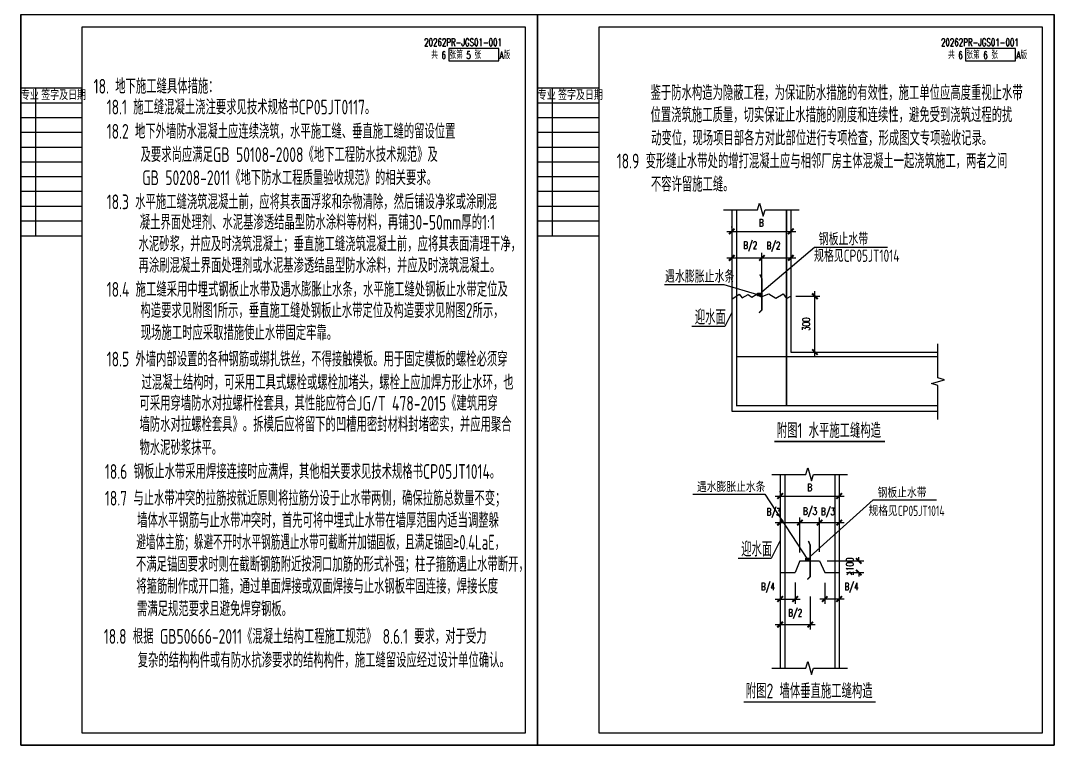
# Model space of a CAD drawing. Extents: x 214073 to 274589, y -287361 to -130190.
# Drawn here: x 218049 to 239049, y -174811 to -160086 of the extents above; entities that cross this region are included whole.
import ezdxf

# ---------------------------------------------------------------- set-up
doc = ezdxf.new("R2010")
doc.units = 0
doc.header["$LTSCALE"] = 500
doc.header["$MEASUREMENT"] = 0
doc.linetypes.add('DASHED', pattern=[19.05, 12.7, -6.35])
doc.layers.get('0').update_dxf_attribs({"linetype": 'CONTINUOUS'})
doc.layers.get('Defpoints').update_dxf_attribs({"linetype": 'CONTINUOUS'})
doc.layers.add('_TSZ_PLOT_MARK', color=1, linetype='CONTINUOUS', plot=False)
for name, color, linetype in [('DIM', 3, 'CONTINUOUS'), ('TK', 7, 'CONTINUOUS'), ('梁－虚', 4, 'DASHED'), ('说明和附注', 150, 'CONTINUOUS')]:
    doc.layers.add(name, color=color, linetype=linetype)
doc.styles.add('HZ', font='romans.shx', dxfattribs={"width": 0.7, "bigfont": 'hz.shx'})
doc.styles.add('romans', font='romans.shx', dxfattribs={"width": 0.7, "bigfont": 'hz.shx'})
doc.styles.add('TSSD_Dimension', font='Tssdeng.shx', dxfattribs={"width": 0.7, "bigfont": 'tssdchn.shx'})
doc.styles.add('TSSD_Rein', font='Tssdeng.shx', dxfattribs={"width": 0.7, "bigfont": 'hztxt.shx'})
doc.dimstyles.new('TSSD_100_100', dxfattribs={"dimtxt": 150, "dimasz": 80, "dimexe": 100, "dimexo": 100, "dimgap": 100, "dimtad": 1, "dimdec": 0, "dimlfac": 0.1, "dimtxsty": 'HZ', "dimblk1": 'ARCHTICK', "dimblk2": 'ARCHTICK', "dimsah": 1, "dimcen": 100, "dimdle": 100, "dimclrd": 3, "dimclre": 3, "dimclrt": 3, "dimazin": 3, "dimtfac": 1, "dimtdec": 0, "dimtix": 1, "dimtmove": 2, "dimatfit": 3, "dimldrblk": 'ARCHTICK', "dimfxl": 100, "dimarcsym": 0})

# ---------------------------------------------------------------- blocks, each defined once
blk = doc.blocks.new('_ArchTick')
at = {"color": 0, "const_width": 0.5}
blk.add_lwpolyline([(-0.71, -0.71), (0.71, 0.71)], dxfattribs=at)
blk = doc.blocks.new('*D2733')
at = {"layer": 'Defpoints', "color": 0, "transparency": 16777216}
for p in [(233696, -164902), (233696, -164906), (233107, -165596)]:
    blk.add_point(p, dxfattribs=at)
at = {"layer": '说明和附注', "color": 3, "lineweight": -2, "transparency": 16777216}
for p, q in [((233107, -165496), (233107, -164806)), ((233007, -164906), (233796, -164906)), ((233696, -165002), (233696, -165006))]:
    blk.add_line(p, q, dxfattribs=at)
at = {"layer": '说明和附注', "color": 3, "lineweight": -2, "transparency": 16777216, "xscale": 80, "yscale": 80, "zscale": 80, "rotation": 180}
blk.add_blockref('_ArchTick', (233107, -164906), dxfattribs=at)
at = {"layer": '说明和附注', "color": 3, "lineweight": -2, "transparency": 16777216, "xscale": 80, "yscale": 80, "zscale": 80}
blk.add_blockref('_ArchTick', (233696, -164906), dxfattribs=at)
at = {"layer": '说明和附注', "color": 3, "transparency": 16777216, "insert": (233343, -164681), "char_height": 150, "attachment_point": 5, "style": 'HZ'}
blk.add_mtext('\\A1;B/2', dxfattribs=at)
blk = doc.blocks.new('*D2722')
at = {"layer": 'Defpoints', "color": 0, "transparency": 16777216}
for p in [(232496, -164761), (233107, -164906), (233107, -165596)]:
    blk.add_point(p, dxfattribs=at)
at = {"layer": '说明和附注', "color": 3, "lineweight": -2, "transparency": 16777216}
for p, q in [((233107, -165496), (233107, -164806)), ((232396, -164906), (233207, -164906)), ((232496, -164861), (232496, -165006))]:
    blk.add_line(p, q, dxfattribs=at)
at = {"layer": '说明和附注', "color": 3, "lineweight": -2, "transparency": 16777216, "xscale": 80, "yscale": 80, "zscale": 80, "rotation": 180}
blk.add_blockref('_ArchTick', (232496, -164906), dxfattribs=at)
at = {"layer": '说明和附注', "color": 3, "lineweight": -2, "transparency": 16777216, "xscale": 80, "yscale": 80, "zscale": 80}
blk.add_blockref('_ArchTick', (233107, -164906), dxfattribs=at)
at = {"layer": '说明和附注', "color": 3, "transparency": 16777216, "insert": (232871, -164674), "char_height": 150, "attachment_point": 5, "style": 'HZ'}
blk.add_mtext('\\A1;B/2', dxfattribs=at)
blk = doc.blocks.new('*D2723')
at = {"layer": 'Defpoints', "color": 0, "transparency": 16777216}
for p in [(232496, -164387), (233696, -164332), (233696, -164367)]:
    blk.add_point(p, dxfattribs=at)
at = {"layer": '说明和附注', "color": 3, "lineweight": -2, "transparency": 16777216}
for p, q in [((232396, -164367), (233796, -164367)), ((232496, -164287), (232496, -164267)), ((233696, -164432), (233696, -164467))]:
    blk.add_line(p, q, dxfattribs=at)
at = {"layer": '说明和附注', "color": 3, "lineweight": -2, "transparency": 16777216, "xscale": 80, "yscale": 80, "zscale": 80, "rotation": 180}
blk.add_blockref('_ArchTick', (232496, -164367), dxfattribs=at)
at = {"layer": '说明和附注', "color": 3, "lineweight": -2, "transparency": 16777216, "xscale": 80, "yscale": 80, "zscale": 80}
blk.add_blockref('_ArchTick', (233696, -164367), dxfattribs=at)
at = {"layer": '说明和附注', "color": 3, "transparency": 16777216, "insert": (233096, -164192), "char_height": 150, "attachment_point": 5, "style": 'HZ'}
blk.add_mtext('\\A1;B', dxfattribs=at)
blk = doc.blocks.new('*D2724')
at = {"layer": 'Defpoints', "color": 0, "transparency": 16777216}
for p in [(233696, -165684), (234185, -165684), (233696, -166821)]:
    blk.add_point(p, dxfattribs=at)
at = {"layer": '说明和附注', "color": 3, "lineweight": -2, "transparency": 16777216}
for p, q in [((233796, -165684), (234285, -165684)), ((234185, -166921), (234185, -165584)), ((233796, -166821), (234285, -166821))]:
    blk.add_line(p, q, dxfattribs=at)
at = {"layer": '说明和附注', "color": 3, "lineweight": -2, "transparency": 16777216, "xscale": 80, "yscale": 80, "zscale": 80}
for p, rotation in [((234185, -165684), 90), ((234185, -166821), 270)]:
    blk.add_blockref('_ArchTick', p, dxfattribs=dict(at, rotation=rotation))
at = {"layer": '说明和附注', "color": 3, "transparency": 16777216, "insert": (234010, -166252), "char_height": 150, "attachment_point": 5, "rotation": 90, "style": 'HZ'}
blk.add_mtext('\\A1;300', dxfattribs=at)
blk = doc.blocks.new('*D2725')
at = {"layer": 'Defpoints', "color": 0, "transparency": 16777216}
for p in [(233479, -169765), (234679, -169710), (234679, -169745)]:
    blk.add_point(p, dxfattribs=at)
at = {"layer": '说明和附注', "color": 3, "lineweight": -2, "transparency": 16777216}
for p, q in [((233479, -169665), (233479, -169645)), ((233379, -169745), (234779, -169745)), ((234679, -169810), (234679, -169845))]:
    blk.add_line(p, q, dxfattribs=at)
at = {"layer": '说明和附注', "color": 3, "lineweight": -2, "transparency": 16777216, "xscale": 80, "yscale": 80, "zscale": 80, "rotation": 180}
blk.add_blockref('_ArchTick', (233479, -169745), dxfattribs=at)
at = {"layer": '说明和附注', "color": 3, "lineweight": -2, "transparency": 16777216, "xscale": 80, "yscale": 80, "zscale": 80}
blk.add_blockref('_ArchTick', (234679, -169745), dxfattribs=at)
at = {"layer": '说明和附注', "color": 3, "transparency": 16777216, "insert": (234079, -169570), "char_height": 150, "attachment_point": 5, "style": 'HZ'}
blk.add_mtext('\\A1;B', dxfattribs=at)
blk = doc.blocks.new('*D2726')
at = {"layer": 'Defpoints', "color": 0, "transparency": 16777216}
for p in [(233479, -170138), (233879, -170284), (233879, -170995)]:
    blk.add_point(p, dxfattribs=at)
at = {"layer": '说明和附注', "color": 3, "lineweight": -2, "transparency": 16777216}
for p, q in [((233379, -170284), (233979, -170284)), ((233479, -170238), (233479, -170384)), ((233879, -170895), (233879, -170184))]:
    blk.add_line(p, q, dxfattribs=at)
at = {"layer": '说明和附注', "color": 3, "lineweight": -2, "transparency": 16777216, "xscale": 80, "yscale": 80, "zscale": 80, "rotation": 180}
blk.add_blockref('_ArchTick', (233479, -170284), dxfattribs=at)
at = {"layer": '说明和附注', "color": 3, "lineweight": -2, "transparency": 16777216, "xscale": 80, "yscale": 80, "zscale": 80}
blk.add_blockref('_ArchTick', (233879, -170284), dxfattribs=at)
at = {"layer": '说明和附注', "color": 3, "transparency": 16777216, "insert": (233346, -170090), "char_height": 150, "attachment_point": 5, "style": 'HZ'}
blk.add_mtext('\\A1;B/3', dxfattribs=at)
blk = doc.blocks.new('*D2727')
at = {"layer": 'Defpoints', "color": 0, "transparency": 16777216}
for p in [(234679, -170280), (234679, -170284), (234279, -170979)]:
    blk.add_point(p, dxfattribs=at)
at = {"layer": '说明和附注', "color": 3, "lineweight": -2, "transparency": 16777216}
for p, q in [((234179, -170284), (234779, -170284)), ((234279, -170879), (234279, -170184)), ((234679, -170380), (234679, -170384))]:
    blk.add_line(p, q, dxfattribs=at)
at = {"layer": '说明和附注', "color": 3, "lineweight": -2, "transparency": 16777216, "xscale": 80, "yscale": 80, "zscale": 80, "rotation": 180}
blk.add_blockref('_ArchTick', (234279, -170284), dxfattribs=at)
at = {"layer": '说明和附注', "color": 3, "lineweight": -2, "transparency": 16777216, "xscale": 80, "yscale": 80, "zscale": 80}
blk.add_blockref('_ArchTick', (234679, -170284), dxfattribs=at)
at = {"layer": '说明和附注', "color": 3, "transparency": 16777216, "insert": (234450, -170084), "char_height": 150, "attachment_point": 5, "style": 'HZ'}
blk.add_mtext('\\A1;B/3', dxfattribs=at)
blk = doc.blocks.new('*D2728')
at = {"layer": 'Defpoints', "color": 0, "transparency": 16777216}
for p in [(233479, -171513), (233784, -171404), (233784, -171838)]:
    blk.add_point(p, dxfattribs=at)
at = {"layer": '说明和附注', "color": 3, "lineweight": -2, "transparency": 16777216}
for p, q in [((233784, -171504), (233784, -171938)), ((233479, -171613), (233479, -171938)), ((233379, -171838), (233884, -171838))]:
    blk.add_line(p, q, dxfattribs=at)
at = {"layer": '说明和附注', "color": 3, "lineweight": -2, "transparency": 16777216, "xscale": 80, "yscale": 80, "zscale": 80, "rotation": 180}
blk.add_blockref('_ArchTick', (233479, -171838), dxfattribs=at)
at = {"layer": '说明和附注', "color": 3, "lineweight": -2, "transparency": 16777216, "xscale": 80, "yscale": 80, "zscale": 80}
blk.add_blockref('_ArchTick', (233784, -171838), dxfattribs=at)
at = {"layer": '说明和附注', "color": 3, "transparency": 16777216, "insert": (233230, -171609), "char_height": 150, "attachment_point": 5, "style": 'HZ'}
blk.add_mtext('\\A1;B/4', dxfattribs=at)
blk = doc.blocks.new('*D2729')
at = {"layer": 'Defpoints', "color": 0, "transparency": 16777216}
for p in [(234384, -171412), (234679, -171513), (234384, -171838)]:
    blk.add_point(p, dxfattribs=at)
at = {"layer": '说明和附注', "color": 3, "lineweight": -2, "transparency": 16777216}
for p, q in [((234384, -171512), (234384, -171938)), ((234679, -171613), (234679, -171938)), ((234779, -171838), (234284, -171838))]:
    blk.add_line(p, q, dxfattribs=at)
at = {"layer": '说明和附注', "color": 3, "lineweight": -2, "transparency": 16777216, "xscale": 80, "yscale": 80, "zscale": 80, "rotation": 180}
blk.add_blockref('_ArchTick', (234384, -171838), dxfattribs=at)
at = {"layer": '说明和附注', "color": 3, "lineweight": -2, "transparency": 16777216, "xscale": 80, "yscale": 80, "zscale": 80}
blk.add_blockref('_ArchTick', (234679, -171838), dxfattribs=at)
at = {"layer": '说明和附注', "color": 3, "transparency": 16777216, "insert": (234928, -171609), "char_height": 150, "attachment_point": 5, "style": 'HZ'}
blk.add_mtext('\\A1;B/4', dxfattribs=at)
blk = doc.blocks.new('*D2730')
at = {"layer": 'Defpoints', "color": 0, "transparency": 16777216}
for p in [(234279, -170284), (233879, -170661), (234279, -170661)]:
    blk.add_point(p, dxfattribs=at)
at = {"layer": '说明和附注', "color": 3, "lineweight": -2, "transparency": 16777216}
for p, q in [((233779, -170284), (234379, -170284)), ((233879, -170561), (233879, -170184)), ((234279, -170561), (234279, -170184))]:
    blk.add_line(p, q, dxfattribs=at)
at = {"layer": '说明和附注', "color": 3, "lineweight": -2, "transparency": 16777216, "xscale": 80, "yscale": 80, "zscale": 80, "rotation": 180}
blk.add_blockref('_ArchTick', (233879, -170284), dxfattribs=at)
at = {"layer": '说明和附注', "color": 3, "lineweight": -2, "transparency": 16777216, "xscale": 80, "yscale": 80, "zscale": 80}
blk.add_blockref('_ArchTick', (234279, -170284), dxfattribs=at)
at = {"layer": '说明和附注', "color": 3, "transparency": 16777216, "insert": (234086, -170075), "char_height": 150, "attachment_point": 5, "style": 'HZ'}
blk.add_mtext('\\A1;B/3', dxfattribs=at)
blk = doc.blocks.new('*D2731')
at = {"layer": 'Defpoints', "color": 0, "transparency": 16777216}
for p in [(234090, -171685), (233479, -172104), (234090, -172357)]:
    blk.add_point(p, dxfattribs=at)
at = {"layer": '说明和附注', "color": 3, "lineweight": -2, "transparency": 16777216}
for p, q in [((234090, -171785), (234090, -172457)), ((233379, -172357), (234190, -172357)), ((233479, -172204), (233479, -172457))]:
    blk.add_line(p, q, dxfattribs=at)
at = {"layer": '说明和附注', "color": 3, "lineweight": -2, "transparency": 16777216, "xscale": 80, "yscale": 80, "zscale": 80, "rotation": 180}
blk.add_blockref('_ArchTick', (233479, -172357), dxfattribs=at)
at = {"layer": '说明和附注', "color": 3, "lineweight": -2, "transparency": 16777216, "xscale": 80, "yscale": 80, "zscale": 80}
blk.add_blockref('_ArchTick', (234090, -172357), dxfattribs=at)
at = {"layer": '说明和附注', "color": 3, "transparency": 16777216, "insert": (233784, -172142), "char_height": 150, "attachment_point": 5, "style": 'HZ'}
blk.add_mtext('\\A1;B/2', dxfattribs=at)
blk = doc.blocks.new('*D2732')
at = {"layer": 'Defpoints', "color": 0, "transparency": 16777216}
for p in [(234332, -171064), (235076, -171064), (234728, -171301)]:
    blk.add_point(p, dxfattribs=at)
at = {"layer": '说明和附注', "color": 3, "lineweight": -2, "transparency": 16777216}
for p, q in [((234432, -171064), (235176, -171064)), ((235076, -171064), (235076, -170984)), ((234828, -171301), (235176, -171301)), ((235076, -171301), (235076, -171381))]:
    blk.add_line(p, q, dxfattribs=at)
at = {"layer": '说明和附注', "color": 3, "lineweight": -2, "transparency": 16777216, "xscale": 80, "yscale": 80, "zscale": 80}
for p, rotation in [((235076, -171064), 270), ((235076, -171301), 90)]:
    blk.add_blockref('_ArchTick', p, dxfattribs=dict(at, rotation=rotation))
at = {"layer": '说明和附注', "color": 3, "transparency": 16777216, "insert": (234897, -171182), "char_height": 150, "attachment_point": 5, "rotation": 90, "style": 'HZ'}
blk.add_mtext('\\A1;≥100', dxfattribs=at)

msp = doc.modelspace()

# ---------------------------------------------------------------- hatches: boundary and pattern name
at = {"layer": 'DIM', "ltscale": 0.5}
for points in [[(233016.3, -165622.2), (233088.3, -165622.2), (233088.3, -165677.1), (233016.3, -165677.1)], [(233998.4, -171009.1), (234070.4, -171009.1), (234070.4, -171064), (233998.4, -171064)]]:
    msp.add_hatch(color=7, dxfattribs=at).paths.add_polyline_path(points)

# ---------------------------------------------------------------- linework, layer by layer
at = {"ltscale": 10}
for p, q in [((219299.3, -161459.6), (218049.3, -161459.6)), ((218349.3, -161459.6), (218349.3, -164459.6)), ((229799.3, -161459.6), (228549.3, -161459.6)), ((228849.3, -161459.6), (228849.3, -164459.6)), ((219299.3, -161759.6), (218049.3, -161759.6)), ((229799.3, -161759.6), (228549.3, -161759.6)), ((219299.3, -162059.6), (218049.3, -162059.6)), ((229799.3, -162059.6), (228549.3, -162059.6)), ((219299.3, -162359.6), (218049.3, -162359.6)), ((229799.3, -162359.6), (228549.3, -162359.6)), ((219299.3, -162659.6), (218049.3, -162659.6)), ((229799.3, -162659.6), (228549.3, -162659.6)), ((219299.3, -162959.6), (218049.3, -162959.6)), ((229799.3, -162959.6), (228549.3, -162959.6)), ((219299.3, -163259.6), (218049.3, -163259.6)), ((229799.3, -163259.6), (228549.3, -163259.6)), ((219299.3, -163559.6), (218049.3, -163559.6)), ((229799.3, -163559.6), (228549.3, -163559.6)), ((219299.3, -163859.6), (218049.3, -163859.6)), ((229799.3, -163859.6), (228549.3, -163859.6)), ((219299.3, -164159.6), (218049.3, -164159.6)), ((229799.3, -164159.6), (228549.3, -164159.6)), ((218049.3, -164459.6), (219299.3, -164459.6)), ((228549.3, -164459.6), (229799.3, -164459.6))]:
    msp.add_line(p, q, dxfattribs=at)
at = {"layer": '_TSZ_PLOT_MARK'}
for points in [[(218049.3, -174810.7), (228549.3, -174810.7), (228549.3, -159960.7), (218049.3, -159960.7)], [(218049.3, -174810.7), (228549.3, -174810.7), (228549.3, -159960.7), (218049.3, -159960.7)], [(218049.3, -174810.7), (228549.3, -174810.7), (228549.3, -159960.7), (218049.3, -159960.7)], [(228549.3, -174810.7), (239049.3, -174810.7), (239049.3, -159960.7), (228549.3, -159960.7)], [(228549.3, -174810.7), (239049.3, -174810.7), (239049.3, -159960.7), (228549.3, -159960.7)], [(226746.5, -160901.2), (227762.4, -160901.2), (227762.4, -160649.4), (226746.5, -160649.4)], [(226746.5, -160901.2), (227762.4, -160901.2), (227762.4, -160649.4), (226746.5, -160649.4)], [(226746.5, -160901.2), (227762.4, -160901.2), (227762.4, -160649.4), (226746.5, -160649.4)], [(237246.5, -160901.2), (238262.4, -160901.2), (238262.4, -160649.4), (237246.5, -160649.4)], [(237246.5, -160901.2), (238262.4, -160901.2), (238262.4, -160649.4), (237246.5, -160649.4)]]:
    msp.add_lwpolyline(points, close=True, dxfattribs=at)
at = {"layer": 'DIM', "color": 7, "ltscale": 0.5}
for points in [[(233016.3, -165622.2), (233088.3, -165622.2), (233088.3, -165677.1), (233016.3, -165677.1)], [(233998.4, -171009.1), (234070.4, -171009.1), (234070.4, -171064), (233998.4, -171064)]]:
    msp.add_lwpolyline(points, close=True, dxfattribs=at)
at = {"layer": 'TK'}
for points in [[(218049.3, -159960.7), (228549.3, -159960.7), (228549.3, -174810.7), (218049.3, -174810.7)], [(228549.3, -159960.7), (239049.3, -159960.7), (239049.3, -174810.7), (228549.3, -174810.7)], [(219299.3, -160210.7), (228299.3, -160210.7), (228299.3, -174560.7), (219299.3, -174560.7)], [(229799.3, -160210.7), (238799.3, -160210.7), (238799.3, -174560.7), (229799.3, -174560.7)]]:
    msp.add_lwpolyline(points, close=True, dxfattribs=at)
at = {"layer": '梁－虚', "color": 7, "const_width": 30}
for points in [[(232594.4, -163928.4), (232594.4, -167909), (236691.6, -167909)], [(233609.2, -163928.4), (233609.2, -166913.9), (236679.2, -166913.9)], [(233609.2, -166913.9), (232594.4, -166913.9)], [(233609.2, -166913.9), (233609.2, -167909)], [(233577.5, -169306.4), (233577.5, -173242.4)], [(234592.2, -169306.4), (234592.2, -173242.4)]]:
    msp.add_lwpolyline(points, dxfattribs=at)
at = {"layer": '说明和附注', "color": 7}
for p, q in [((232496, -163928.4), (232496, -168020.9)), ((233696, -163928.4), (233696, -166820.9)), ((233106.6, -165596.3), (234173.7, -164689.6)), ((232496, -165743.6), (232647.6, -165646)), ((232647.6, -165646), (232708.6, -165717.1)), ((232708.6, -165717.1), (232831.4, -165651.2)), ((232831.4, -165651.2), (232905.8, -165707.1)), ((232905.8, -165707.1), (232994.1, -165652.4)), ((232994.1, -165652.4), (233096, -165699.4)), ((233096, -165699.4), (233251.5, -165633.6)), ((233251.5, -165633.6), (233394.7, -165725.7)), ((233394.7, -165725.7), (233541.6, -165633.6)), ((233541.6, -165633.6), (233609.8, -165733.8)), ((233609.8, -165733.8), (233696, -165683.6)), ((232496, -166019), (232356, -166299.3)), ((232356, -166299.3), (231684, -166299.3)), ((233696, -166820.9), (236679.2, -166820.9)), ((232496, -168020.9), (236691.6, -168020.9)), ((233479, -169306.4), (233479, -173242.4)), ((234679, -169306.4), (234679, -173242.4)), ((234089.6, -170974.3), (235371.9, -169820.4)), ((233479, -170650.8), (233298.6, -171012.1)), ((233298.6, -171012.1), (232626.7, -171012.1)), ((233879, -171063.8), (233784.3, -171300.9)), ((233879, -171063.8), (234279, -171063.8)), ((234279, -171063.8), (234384.3, -171300.9)), ((233479, -171300.9), (233784.3, -171300.9)), ((234384.3, -171300.9), (234679, -171300.9))]:
    msp.add_line(p, q, dxfattribs=at)
at = {"layer": '说明和附注', "color": 2}
for p, q in [((234173.7, -164689.6), (235661.6, -164689.6)), ((235371.9, -169820.4), (236655.8, -169820.4))]:
    msp.add_line(p, q, dxfattribs=at)
at = {"layer": '说明和附注', "color": 1}
for p, q in [((231127.8, -165449.1), (232337.1, -165449.1)), ((232337.1, -165449.1), (233016.3, -165649.6)), ((231702.9, -169704), (233166.3, -169704)), ((233166.3, -169704), (234034.4, -171036.5))]:
    msp.add_line(p, q, dxfattribs=at)
at = {"layer": '说明和附注', "color": 7}
for points in [[(232328, -163928.4), (233018, -163928.4), (233060, -163796.4), (233132, -164060.4), (233174, -163928.4), (233864, -163928.4)], [(236685.4, -168188.9), (236685.4, -167498.9), (236553.4, -167456.9), (236817.4, -167384.9), (236685.4, -167342.9), (236685.4, -166652.9)], [(233311, -169306.4), (234001, -169306.4), (234043, -169174.4), (234115, -169438.4), (234157, -169306.4), (234847, -169306.4)], [(233311, -173242.4), (234001, -173242.4), (234043, -173110.4), (234115, -173374.4), (234157, -173242.4), (234847, -173242.4)]]:
    msp.add_lwpolyline(points, dxfattribs=at)
at = {"layer": '说明和附注', "color": 7, "const_width": 30}
for points in [[(233068.5, -165242.1), (233106.6, -165325.7), (233106.6, -165966.2), (233049.2, -166024.6)], [(234051.6, -170658), (234089.6, -170741.7), (234089.6, -171382.2), (234032.3, -171440.6)]]:
    msp.add_lwpolyline(points, dxfattribs=at)
at = {"layer": '说明和附注', "color": 1, "const_width": 30}
for points in [[(233359.8, -168636.9), (235611.3, -168636.9)], [(232736.2, -173929.3), (235422.1, -173929.3)]]:
    msp.add_lwpolyline(points, dxfattribs=at)

# ---------------------------------------------------------------- texts
at = {"style": 'romans', "width": 0.7}
for s, p in [('20262PR-JGS01-001', (226247.3, -160600.5)), ('20262PR-JGS01-001', (236747.3, -160600.5)), ('共 6 张第 5 张', (226389.8, -160860.5)), ('A版', (227778.3, -160863.3)), ('共 6 张第 6 张', (236889.8, -160860.5)), ('A版', (238278.3, -160863.3))]:
    msp.add_text(s, height=150, dxfattribs=at).set_placement(p)
at = {"ltscale": 10, "style": 'TSSD_Dimension', "width": 0.7}
for s, p in [('专业', (218055.9, -161697.1)), ('签字及日期', (218467.2, -161697.1)), ('专业', (228555.9, -161697.1)), ('签字及日期', (228967.2, -161697.1))]:
    msp.add_text(s, height=200, dxfattribs=at).set_placement(p)
at = {"layer": '说明和附注', "color": 7, "style": 'TSSD_Rein'}
for s, width, p in [('18. 地下施工缝具体措施：', 0.7, (219532.2, -161568.5)), ('鉴于防水构造为隐蔽工程，为保证防水措施的有效性，施工单位应高度重视止水带', 0.7, (230846.4, -161701.7)), ('18.1 施工缝混凝土浇注要求见技术规格书CP05JT0117。', 0.7, (219797.5, -161992.3)), ('位置浇筑施工质量，切实保证止水措施的刚度和连续性，避免受到浇筑过程的扰', 0.7, (230846.4, -162151.4)), ('18.2 地下外墙防水混凝土应连续浇筑，水平施工缝、垂直施工缝的留设位置', 0.7, (219797.5, -162484.6)), ('动变位，现场项目部各方对此部位进行专项检查，形成图文专项验收记录。', 0.7, (230857.5, -162622.3)), ('及要求尚应满足GB 50108-2008《地下工程防水技术规范》及', 0.7, (220485.7, -162957.8)), ('18.9 变形缝止水带处的增打混凝土应与相邻厂房主体混凝土一起浇筑施工，两者之间', 0.7, (230159.5, -163088.6)), ('不容许留施工缝。', 0.7, (230853.4, -163559.6)), ('18.3 水平施工缝浇筑混凝土前，应将其表面浮浆和杂物清除，然后铺设净浆或涂刷混', 0.7, (219797.5, -163917.1)), ('凝土界面处理剂、水泥基渗透结晶型防水涂料等材料，再铺30-50mm厚的1:1', 0.7, (220468.6, -164332.9)), ('水泥砂浆，并应及时浇筑混凝土；垂直施工缝浇筑混凝土前，应将其表面清理干净，', 0.7, (220444.2, -164772.9)), ('再涂刷混凝土界面处理剂或水泥基渗透结晶型防水涂料，并应及时浇筑混凝土。', 0.7, (220444.2, -165209.9)), ('迎水面', 0.7, (231744.5, -166261.3)), ('18.5 外墙内部设置的各种钢筋或绑扎铁丝，不得接触模板。用于固定模板的螺栓必须穿', 0.7, (219797.5, -167113.4)), ('过混凝土结构时，可采用工具式螺栓或螺栓加堵头，螺栓上应加焊方形止水环，也', 0.7, (220504.9, -167586.1)), ('可采用穿墙防水对拉螺杆栓套具，其性能应符合JG/T 478-2015《建筑用穿', 0.7, (220463.5, -168011)), ('墙防水对拉螺栓套具》。拆模后应将留下的凹槽用密封材料封堵密实，并应用聚合', 0.7, (220463.5, -168439.8)), ('物水泥砂浆抹平。', 0.7, (220463.5, -168912)), ('18.7 与止水带冲突的拉筋按就近原则将拉筋分设于止水带两侧，确保拉筋总数量不变；', 0.7, (219760.1, -169939.5)), ('墙体水平钢筋与止水带冲突时，首先可将中埋式止水带在墙厚范围内适当调整躲', 0.7, (220416.4, -170390.4)), ('避墙体主筋；躲避不开时水平钢筋遇止水带可截断并加锚固板，且满足锚固≥0.4LaE，', 0.65, (220399.4, -170834.2)), ('迎水面', 0.7, (232687.1, -170974)), ('不满足锚固要求时则在截断钢筋附近按洞口加筋的形式补强；柱子箍筋遇止水带断开，', 0.7, (220391.8, -171282.1)), ('将箍筋制作成开口箍，通过单面焊接或双面焊接与止水钢板牢固连接，焊接长度', 0.7, (220399, -171729)), ('需满足规范要求且避免焊穿钢板。', 0.7, (220412.9, -172187.7)), ('18.8 根据 GB50666-2011《混凝土结构工程施工规范》 8.6.1 要求，对于受力', 0.7, (219738.6, -172747.4)), ('复杂的结构构件或有防水抗渗要求的结构构件，施工缝留设应经过设计单位确认。', 0.7, (220427.1, -173230.5))]:
    msp.add_text(s, height=300, dxfattribs=dict(at, width=width)).set_placement(p)
at = {"layer": '说明和附注', "color": 2, "style": 'TSSD_Rein', "width": 0.7}
for s, height, p in [('GB 50208-2011《地下防水工程质量验收规范》的相关要求。', 300, (220519.4, -163427.8)), ('规格见CP05JT1014', 210, (235273.2, -170150.5))]:
    msp.add_text(s, height=height, dxfattribs=at).set_placement(p)
at = {"layer": '说明和附注', "color": 1, "style": 'TSSD_Rein', "width": 0.7}
for s, height, p in [('钢板止水带', 250, (234262.4, -164649.2)), ('规格见CP05JT1014', 250, (234166.7, -164987)), ('遇水膨胀止水条', 250, (231139.8, -165409.4)), ('18.4 施工缝采用中埋式钢板止水带及遇水膨胀止水条，水平施工缝处钢板止水带定位及', 300, (219797.5, -165696.4)), ('构造要求见附图1所示，垂直施工缝处钢板止水带定位及构造要求见附图2所示，', 300, (220483, -166125.2)), ('现场施工时应采取措施使止水带固定牢靠。', 300, (220489.3, -166577.9)), ('附图1 水平施工缝构造', 300, (233410.4, -168564.7)), ('18.6 钢板止水带采用焊接连接时应满焊，其他相关要求见技术规格书CP05JT1014。', 300, (219760.1, -169397.2)), ('遇水膨胀止水条', 210, (231789.7, -169664.3)), ('钢板止水带', 210, (235460.6, -169779.9)), ('附图2 墙体垂直施工缝构造', 300, (232783.1, -173857.1))]:
    msp.add_text(s, height=height, dxfattribs=at).set_placement(p)

# ---------------------------------------------------------------- dimensions: what is measured, and where the dimension line sits
at = {"layer": '说明和附注', "color": 7}
for base, p1, p2, text, picture, middle in [((233696, -164366.6), (232496, -164387.2), (233696, -164332.4), 'B', '*D2723', (233096, -164191.6)), ((234679, -169744.6), (233479, -169765.2), (234679, -169710.3), 'B', '*D2725', (234079, -169569.6)), ((234089.6, -172356.5), (233479, -172104.1), (234089.6, -171684.5), 'B/2', '*D2731', (233784.3, -172142.2))]:
    dim = msp.add_linear_dim(base=base, p1=p1, p2=p2, text=text, dimstyle='TSSD_100_100', dxfattribs=at)
    dim.commit()
    dim.dimension.update_dxf_attribs({"geometry": picture, "text_midpoint": middle})
for base, p1, p2, text, picture, middle in [((233106.6, -164906.5), (232496, -164760.5), (233106.6, -165596.3), 'B/2', '*D2722', (232871, -164673.6)), ((233696, -164906.5), (233106.6, -165596.3), (233696, -164901.7), 'B/2', '*D2733', (233343.1, -164681.3)), ((233879, -170284.5), (233479, -170138.5), (233879, -170994.8), 'B/3', '*D2726', (233346, -170090.2)), ((234279, -170284.5), (233879, -170661), (234279, -170661), 'B/3', '*D2730', (234086.3, -170074.6)), ((234679, -170284.5), (234279, -170979.3), (234679, -170279.7), 'B/3', '*D2727', (234450, -170083.6)), ((233784.3, -171838.5), (233479, -171512.8), (233784.3, -171404.4), 'B/4', '*D2728', (233229.6, -171608.6))]:
    dim = msp.add_linear_dim(base=base, p1=p1, p2=p2, text=text, dimstyle='TSSD_100_100', dxfattribs=at)
    dim.commit()
    dim.dimension.update_dxf_attribs({"geometry": picture, "text_midpoint": middle, "dimtype": 160})
for base, p1, p2, angle, text, picture, middle in [((234184.6, -165683.6), (233696, -166820.9), (233696, -165683.6), 90, '300', '*D2724', (234009.6, -166252.3)), ((235075.8, -171063.8), (234728.1, -171300.9), (234331.6, -171063.8), 270, '≥100', '*D2732', (234896.6, -171182.3))]:
    dim = msp.add_linear_dim(base=base, p1=p1, p2=p2, angle=angle, text=text, dimstyle='TSSD_100_100', dxfattribs=at)
    dim.commit()
    dim.dimension.update_dxf_attribs({"geometry": picture, "text_midpoint": middle})
dim = msp.add_linear_dim(base=(234384.3, -171838.5), p1=(234679, -171512.8), p2=(234384.3, -171411.5), angle=180, text='B/4', dimstyle='TSSD_100_100', dxfattribs=at)
dim.commit()
dim.dimension.update_dxf_attribs({"geometry": '*D2729', "text_midpoint": (234928.4, -171608.6), "dimtype": 160})

doc.saveas('drawing.dxf')
